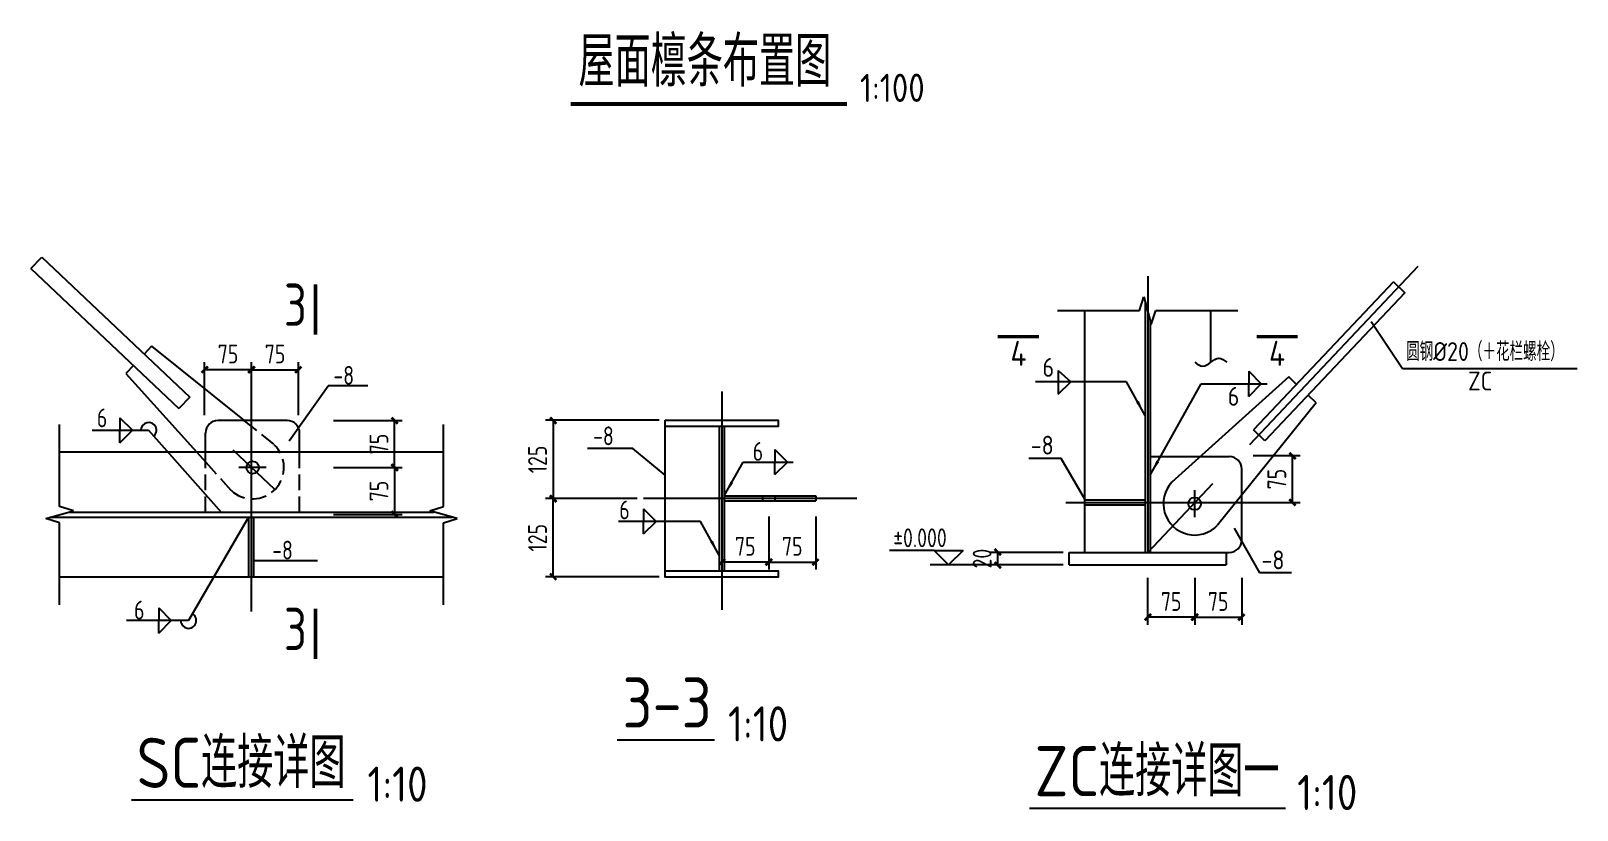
# Model space of a CAD drawing. Header units: millimetres. Extents: x 865974 to 875117, y 41124 to 44891.
# Drawn here: x 868189 to 868435.6, y 41268 to 41392.3 of the extents above; entities that cross this region are included whole.
import ezdxf
from ezdxf.enums import TextEntityAlignment as Align

# ---------------------------------------------------------------- set-up
doc = ezdxf.new("R2010")
doc.units = ezdxf.units.MM
doc.header["$LTSCALE"] = 1000
doc.header["$MEASUREMENT"] = 0
for name, pattern in [('2', [11.4, 9, -0.9, 0.6, -0.9]), ('DASH', [0.35, 0.25, -0.1]), ('DASHED', [117.236842, 78.157895, -39.078947]), ('DOTE', [2.42, 2, -0.2, 0.02, -0.2])]:
    doc.linetypes.add(name, pattern=pattern)
doc.layers.add('1', color=4, linetype='Continuous', lineweight=70)
for name, color, linetype in [('AXIS', 3, 'Continuous'), ('BEAM', 4, 'DASHED'), ('COLUMN', 9, 'Continuous'), ('D1', 112, 'Continuous'), ('DIM', 7, 'Continuous'), ('DOTE', 1, 'DOTE'), ('NUM', 7, 'Continuous'), ('OTHER', 2, 'Continuous'), ('Prof', 2, 'Continuous'), ('PUB_DIM', 3, 'Continuous'), ('PUB_TEXT', 7, 'Continuous'), ('尺寸标注', 7, 'Continuous'), ('文字', 7, 'Continuous'), ('焊缝标注', 3, 'Continuous'), ('轴线__点划线', 6, '2')]:
    doc.layers.add(name, color=color, linetype=linetype)
doc.styles.add('GBHZ', font='gbenor.shx', dxfattribs={"width": 0.9, "bigfont": 'gbcbig.shx'})
doc.dimstyles.new('Y10', dxfattribs={"dimscale": 0, "dimtxt": 3, "dimasz": 0.01, "dimexe": 1.2, "dimexo": 1, "dimgap": 1, "dimtad": 1, "dimdec": 0, "dimlfac": 10, "dimzin": 0, "dimdsep": 46, "dimtxsty": 'GBHZ', "dimblk1": 'DX', "dimblk2": 'DX', "dimsah": 1, "dimcen": 0.09, "dimdle": 1, "dimadec": 0, "dimazin": 0, "dimtfac": 1, "dimtdec": 0, "dimtix": 1, "dimtmove": 2, "dimatfit": 3, "dimldrblk": 'DX', "dimfxl": 0, "dimtolj": 1, "dimtzin": 0, "dimarcsym": 0})
doc.dimstyles.new('Y100', dxfattribs={"dimscale": 0, "dimtxt": 3, "dimasz": 0.01, "dimexe": 1.2, "dimexo": 2, "dimgap": 1, "dimtad": 1, "dimdec": 0, "dimlfac": 100, "dimzin": 0, "dimdsep": 46, "dimtxsty": 'GBHZ', "dimblk": 'DX', "dimcen": 0.09, "dimdle": 1, "dimclrd": 7, "dimclre": 7, "dimclrt": 7, "dimadec": 0, "dimazin": 0, "dimtfac": 1, "dimtdec": 0, "dimtix": 1, "dimtmove": 2, "dimatfit": 3, "dimldrblk": 'DX', "dimfxl": 0, "dimtolj": 1, "dimtzin": 0, "dimarcsym": 0})

# ---------------------------------------------------------------- blocks, each defined once
blk = doc.blocks.new('DX')
at = {"color": 0, "linetype": 'ByBlock', "const_width": 40}
blk.add_lwpolyline([(-54, -51), (46, 49)], dxfattribs=at)
blk = doc.blocks.new('*D155')
at = {"layer": 'Defpoints', "color": 0, "linetype": 'ByBlock', "ltscale": 0.8, "transparency": 16777216}
for p in [(868216.68, 41338.27), (868216.68, 41330.01), (868224.18, 41330.01)]:
    blk.add_point(p, dxfattribs=at)
at = {"layer": 'DIM', "color": 0, "linetype": 'ByBlock', "lineweight": -2, "ltscale": 0.8, "transparency": 16777216}
for p, q in [((868216.68, 41331.01), (868216.68, 41339.47)), ((868224.18, 41331.01), (868224.18, 41339.47)), ((868224.17, 41338.27), (868216.69, 41338.27))]:
    blk.add_line(p, q, dxfattribs=at)
at = {"layer": 'DIM', "color": 0, "linetype": 'ByBlock', "lineweight": -2, "ltscale": 0.8, "transparency": 16777216, "xscale": 0.01, "yscale": 0.01, "zscale": 0.01, "rotation": 180}
blk.add_blockref('DX', (868216.68, 41338.27), dxfattribs=at)
at = {"layer": 'DIM', "color": 0, "linetype": 'ByBlock', "lineweight": -2, "ltscale": 0.8, "transparency": 16777216, "xscale": 0.01, "yscale": 0.01, "zscale": 0.01}
blk.add_blockref('DX', (868224.18, 41338.27), dxfattribs=at)
at = {"layer": 'DIM', "color": 0, "linetype": 'ByBlock', "ltscale": 0.8, "transparency": 16777216, "insert": (868220.43, 41340.77), "char_height": 3, "attachment_point": 5, "style": 'GBHZ'}
blk.add_mtext('\\A1;75', dxfattribs=at)
blk = doc.blocks.new('*D156')
at = {"layer": 'Defpoints', "color": 0, "linetype": 'ByBlock', "ltscale": 0.8, "transparency": 16777216}
for p in [(868231.68, 41338.27), (868224.18, 41330.01), (868231.68, 41330.01)]:
    blk.add_point(p, dxfattribs=at)
at = {"layer": 'DIM', "color": 0, "linetype": 'ByBlock', "lineweight": -2, "ltscale": 0.8, "transparency": 16777216}
for p, q in [((868224.18, 41331.01), (868224.18, 41339.47)), ((868231.68, 41331.01), (868231.68, 41339.47)), ((868224.19, 41338.27), (868231.67, 41338.27))]:
    blk.add_line(p, q, dxfattribs=at)
at = {"layer": 'DIM', "color": 0, "linetype": 'ByBlock', "lineweight": -2, "ltscale": 0.8, "transparency": 16777216, "xscale": 0.01, "yscale": 0.01, "zscale": 0.01, "rotation": 180}
blk.add_blockref('DX', (868224.18, 41338.27), dxfattribs=at)
at = {"layer": 'DIM', "color": 0, "linetype": 'ByBlock', "lineweight": -2, "ltscale": 0.8, "transparency": 16777216, "xscale": 0.01, "yscale": 0.01, "zscale": 0.01}
blk.add_blockref('DX', (868231.68, 41338.27), dxfattribs=at)
at = {"layer": 'DIM', "color": 0, "linetype": 'ByBlock', "ltscale": 0.8, "transparency": 16777216, "insert": (868227.93, 41340.77), "char_height": 3, "attachment_point": 5, "style": 'GBHZ'}
blk.add_mtext('\\A1;75', dxfattribs=at)
blk = doc.blocks.new('*D157')
at = {"layer": 'Defpoints', "color": 0, "linetype": 'ByBlock', "ltscale": 0.8, "transparency": 16777216}
for p in [(868236.25, 41322.67), (868236.25, 41315.17), (868247, 41315.17)]:
    blk.add_point(p, dxfattribs=at)
at = {"layer": 'DIM', "color": 0, "linetype": 'ByBlock', "lineweight": -2, "ltscale": 0.8, "transparency": 16777216}
for p, q in [((868237.25, 41322.67), (868248.2, 41322.67)), ((868247, 41322.66), (868247, 41315.18)), ((868237.25, 41315.17), (868248.2, 41315.17))]:
    blk.add_line(p, q, dxfattribs=at)
at = {"layer": 'DIM', "color": 0, "linetype": 'ByBlock', "lineweight": -2, "ltscale": 0.8, "transparency": 16777216, "xscale": 0.01, "yscale": 0.01, "zscale": 0.01}
for p, rotation in [((868247, 41322.67), 90), ((868247, 41315.17), 270)]:
    blk.add_blockref('DX', p, dxfattribs=dict(at, rotation=rotation))
at = {"layer": 'DIM', "color": 0, "linetype": 'ByBlock', "ltscale": 0.8, "transparency": 16777216, "insert": (868244.5, 41318.92), "char_height": 3, "attachment_point": 5, "rotation": 90, "style": 'GBHZ'}
blk.add_mtext('\\A1;75', dxfattribs=at)
blk = doc.blocks.new('*D158')
at = {"layer": 'Defpoints', "color": 0, "linetype": 'ByBlock', "ltscale": 0.8, "transparency": 16777216}
for p in [(868236.25, 41330.17), (868247, 41330.17), (868236.25, 41322.67)]:
    blk.add_point(p, dxfattribs=at)
at = {"layer": 'DIM', "color": 0, "linetype": 'ByBlock', "lineweight": -2, "ltscale": 0.8, "transparency": 16777216}
for p, q in [((868237.25, 41330.17), (868248.2, 41330.17)), ((868247, 41322.68), (868247, 41330.16)), ((868237.25, 41322.67), (868248.2, 41322.67))]:
    blk.add_line(p, q, dxfattribs=at)
at = {"layer": 'DIM', "color": 0, "linetype": 'ByBlock', "lineweight": -2, "ltscale": 0.8, "transparency": 16777216, "xscale": 0.01, "yscale": 0.01, "zscale": 0.01}
for p, rotation in [((868247, 41330.17), 90), ((868247, 41322.67), 270)]:
    blk.add_blockref('DX', p, dxfattribs=dict(at, rotation=rotation))
at = {"layer": 'DIM', "color": 0, "linetype": 'ByBlock', "ltscale": 0.8, "transparency": 16777216, "insert": (868244.5, 41326.42), "char_height": 3, "attachment_point": 5, "rotation": 90, "style": 'GBHZ'}
blk.add_mtext('\\A1;75', dxfattribs=at)
blk = doc.blocks.new('*D151')
at = {"layer": 'Defpoints', "color": 0, "transparency": 16777216}
for p in [(868306.69, 41315.85), (868314.19, 41315.85), (868314.19, 41307.59)]:
    blk.add_point(p, dxfattribs=at)
at = {"layer": '尺寸标注', "color": 0, "lineweight": -2, "transparency": 16777216}
for p, q in [((868306.69, 41314.85), (868306.69, 41306.39)), ((868314.19, 41314.85), (868314.19, 41306.39)), ((868306.7, 41307.59), (868314.18, 41307.59))]:
    blk.add_line(p, q, dxfattribs=at)
at = {"layer": '尺寸标注', "color": 0, "lineweight": -2, "transparency": 16777216, "xscale": 0.01, "yscale": 0.01, "zscale": 0.01, "rotation": 180}
blk.add_blockref('DX', (868306.69, 41307.59), dxfattribs=at)
at = {"layer": '尺寸标注', "color": 0, "lineweight": -2, "transparency": 16777216, "xscale": 0.01, "yscale": 0.01, "zscale": 0.01}
blk.add_blockref('DX', (868314.19, 41307.59), dxfattribs=at)
at = {"layer": '尺寸标注', "color": 0, "transparency": 16777216, "insert": (868310.44, 41310.09), "char_height": 3, "attachment_point": 5, "style": 'GBHZ'}
blk.add_mtext('\\A1;75', dxfattribs=at)
blk = doc.blocks.new('*D152')
at = {"layer": 'Defpoints', "color": 0, "transparency": 16777216}
for p in [(868299.19, 41315.85), (868306.69, 41315.85), (868299.19, 41307.59)]:
    blk.add_point(p, dxfattribs=at)
at = {"layer": '尺寸标注', "color": 0, "lineweight": -2, "transparency": 16777216}
for p, q in [((868299.19, 41314.85), (868299.19, 41306.39)), ((868306.69, 41314.85), (868306.69, 41306.39)), ((868306.68, 41307.59), (868299.2, 41307.59))]:
    blk.add_line(p, q, dxfattribs=at)
at = {"layer": '尺寸标注', "color": 0, "lineweight": -2, "transparency": 16777216, "xscale": 0.01, "yscale": 0.01, "zscale": 0.01, "rotation": 180}
blk.add_blockref('DX', (868299.19, 41307.59), dxfattribs=at)
at = {"layer": '尺寸标注', "color": 0, "lineweight": -2, "transparency": 16777216, "xscale": 0.01, "yscale": 0.01, "zscale": 0.01}
blk.add_blockref('DX', (868306.69, 41307.59), dxfattribs=at)
at = {"layer": '尺寸标注', "color": 0, "transparency": 16777216, "insert": (868302.94, 41310.09), "char_height": 3, "attachment_point": 5, "style": 'GBHZ'}
blk.add_mtext('\\A1;75', dxfattribs=at)
blk = doc.blocks.new('_ARROW')
blk.add_solid([(0, 0), (-1, 0.1), (-1, -0.1)])
blk = doc.blocks.new('*D136')
at = {"layer": 'Defpoints', "color": 0, "transparency": 16777216}
for p in [(868290.19, 41330.2), (868272.3, 41317.71), (868286.69, 41317.71)]:
    blk.add_point(p, dxfattribs=at)
at = {"layer": 'DIM', "color": 0, "lineweight": -2, "transparency": 16777216}
for p, q in [((868289.19, 41330.2), (868271.1, 41330.2)), ((868272.3, 41330.19), (868272.3, 41317.72)), ((868285.69, 41317.71), (868271.1, 41317.71))]:
    blk.add_line(p, q, dxfattribs=at)
at = {"layer": 'DIM', "color": 0, "lineweight": -2, "transparency": 16777216, "xscale": 0.01, "yscale": 0.01, "zscale": 0.01}
for p, rotation in [((868272.3, 41330.2), 90), ((868272.3, 41317.71), 270)]:
    blk.add_blockref('DX', p, dxfattribs=dict(at, rotation=rotation))
at = {"layer": 'DIM', "color": 0, "transparency": 16777216, "insert": (868269.8, 41323.96), "char_height": 3, "attachment_point": 5, "rotation": 90, "style": 'GBHZ'}
blk.add_mtext('\\A1;125', dxfattribs=at)
blk = doc.blocks.new('*D120')
at = {"layer": 'Defpoints', "color": 0, "transparency": 16777216}
for p in [(868272.3, 41317.71), (868286.69, 41317.71), (868290.19, 41305.22)]:
    blk.add_point(p, dxfattribs=at)
at = {"layer": 'DIM', "color": 0, "lineweight": -2, "transparency": 16777216}
for p, q in [((868285.69, 41317.71), (868271.1, 41317.71)), ((868272.3, 41305.23), (868272.3, 41317.7)), ((868289.19, 41305.22), (868271.1, 41305.22))]:
    blk.add_line(p, q, dxfattribs=at)
at = {"layer": 'DIM', "color": 0, "lineweight": -2, "transparency": 16777216, "xscale": 0.01, "yscale": 0.01, "zscale": 0.01}
for p, rotation in [((868272.3, 41317.71), 90), ((868272.3, 41305.22), 270)]:
    blk.add_blockref('DX', p, dxfattribs=dict(at, rotation=rotation))
at = {"layer": 'DIM', "color": 0, "transparency": 16777216, "insert": (868269.8, 41311.47), "char_height": 3, "attachment_point": 5, "rotation": 90, "style": 'GBHZ'}
blk.add_mtext('\\A1;125', dxfattribs=at)
blk = doc.blocks.new('*D121')
at = {"layer": 'Defpoints', "color": 0, "linetype": 'ByBlock', "transparency": 16777216}
for p in [(868381.99, 41324.57), (868390.25, 41324.57), (868381.99, 41317.07)]:
    blk.add_point(p, dxfattribs=at)
at = {"layer": 'DIM', "color": 7, "linetype": 'ByBlock', "lineweight": -2, "transparency": 16777216}
for p, q in [((868383.99, 41324.57), (868391.45, 41324.57)), ((868390.25, 41317.08), (868390.25, 41324.56)), ((868383.99, 41317.07), (868391.45, 41317.07))]:
    blk.add_line(p, q, dxfattribs=at)
at = {"layer": 'DIM', "color": 7, "linetype": 'ByBlock', "lineweight": -2, "transparency": 16777216, "xscale": 0.01, "yscale": 0.01, "zscale": 0.01}
for p, rotation in [((868390.25, 41324.57), 90), ((868390.25, 41317.07), 270)]:
    blk.add_blockref('DX', p, dxfattribs=dict(at, rotation=rotation))
at = {"layer": 'DIM', "color": 7, "linetype": 'ByBlock', "transparency": 16777216, "insert": (868387.75, 41320.82), "char_height": 3, "attachment_point": 5, "rotation": 90, "style": 'GBHZ'}
blk.add_mtext('\\A1;75', dxfattribs=at)
blk = doc.blocks.new('*D122')
at = {"layer": 'Defpoints', "color": 0, "linetype": 'ByBlock', "transparency": 16777216}
for p in [(868367.14, 41307.06), (868374.64, 41307.06), (868367.14, 41298.8)]:
    blk.add_point(p, dxfattribs=at)
at = {"layer": 'DIM', "color": 7, "linetype": 'ByBlock', "lineweight": -2, "transparency": 16777216}
for p, q in [((868367.14, 41305.06), (868367.14, 41297.6)), ((868374.64, 41305.06), (868374.64, 41297.6)), ((868374.63, 41298.8), (868367.15, 41298.8))]:
    blk.add_line(p, q, dxfattribs=at)
at = {"layer": 'DIM', "color": 7, "linetype": 'ByBlock', "lineweight": -2, "transparency": 16777216, "xscale": 0.01, "yscale": 0.01, "zscale": 0.01, "rotation": 180}
blk.add_blockref('DX', (868367.14, 41298.8), dxfattribs=at)
at = {"layer": 'DIM', "color": 7, "linetype": 'ByBlock', "lineweight": -2, "transparency": 16777216, "xscale": 0.01, "yscale": 0.01, "zscale": 0.01}
blk.add_blockref('DX', (868374.64, 41298.8), dxfattribs=at)
at = {"layer": 'DIM', "color": 7, "linetype": 'ByBlock', "transparency": 16777216, "insert": (868370.89, 41301.3), "char_height": 3, "attachment_point": 5, "style": 'GBHZ'}
blk.add_mtext('\\A1;75', dxfattribs=at)
blk = doc.blocks.new('*D123')
at = {"layer": 'Defpoints', "color": 0, "linetype": 'ByBlock', "transparency": 16777216}
for p in [(868374.64, 41307.06), (868382.14, 41307.06), (868382.14, 41298.8)]:
    blk.add_point(p, dxfattribs=at)
at = {"layer": 'DIM', "color": 7, "linetype": 'ByBlock', "lineweight": -2, "transparency": 16777216}
for p, q in [((868374.64, 41305.06), (868374.64, 41297.6)), ((868382.14, 41305.06), (868382.14, 41297.6)), ((868374.65, 41298.8), (868382.13, 41298.8))]:
    blk.add_line(p, q, dxfattribs=at)
at = {"layer": 'DIM', "color": 7, "linetype": 'ByBlock', "lineweight": -2, "transparency": 16777216, "xscale": 0.01, "yscale": 0.01, "zscale": 0.01, "rotation": 180}
blk.add_blockref('DX', (868374.64, 41298.8), dxfattribs=at)
at = {"layer": 'DIM', "color": 7, "linetype": 'ByBlock', "lineweight": -2, "transparency": 16777216, "xscale": 0.01, "yscale": 0.01, "zscale": 0.01}
blk.add_blockref('DX', (868382.14, 41298.8), dxfattribs=at)
at = {"layer": 'DIM', "color": 7, "linetype": 'ByBlock', "transparency": 16777216, "insert": (868378.39, 41301.3), "char_height": 3, "attachment_point": 5, "style": 'GBHZ'}
blk.add_mtext('\\A1;75', dxfattribs=at)
blk = doc.blocks.new('*D124')
at = {"layer": 'Defpoints', "color": 0, "transparency": 16777216}
for p in [(868343.23, 41309.14), (868354.64, 41309.14), (868354.64, 41307.14)]:
    blk.add_point(p, dxfattribs=at)
at = {"layer": 'DIM', "color": 0, "lineweight": -2, "transparency": 16777216}
for p, q in [((868353.64, 41309.14), (868342.03, 41309.14)), ((868343.23, 41309.15), (868343.23, 41309.16)), ((868343.23, 41307.14), (868343.23, 41309.14)), ((868353.64, 41307.14), (868342.03, 41307.14)), ((868343.23, 41307.13), (868343.23, 41307.12))]:
    blk.add_line(p, q, dxfattribs=at)
at = {"layer": 'DIM', "color": 0, "lineweight": -2, "transparency": 16777216, "xscale": 0.01, "yscale": 0.01, "zscale": 0.01}
for p, rotation in [((868343.23, 41309.14), 270), ((868343.23, 41307.14), 90)]:
    blk.add_blockref('DX', p, dxfattribs=dict(at, rotation=rotation))
at = {"layer": 'DIM', "color": 0, "transparency": 16777216, "insert": (868340.73, 41308.14), "char_height": 3, "attachment_point": 5, "rotation": 90, "style": 'GBHZ'}
blk.add_mtext('\\A1;20', dxfattribs=at)

msp = doc.modelspace()

# ---------------------------------------------------------------- linework, layer by layer
at = {"const_width": 0.667}
msp.add_lwpolyline([(868275.08, 41380.643), (868319.17, 41380.643)], dxfattribs=at)
at = {"layer": '1', "color": 2, "const_width": 0.6, "elevation": 0.002}
for points in [[(868234.371, 41351.867), (868234.371, 41343.842)], [(868234.371, 41300.163), (868234.371, 41292.138)]]:
    msp.add_lwpolyline(points, dxfattribs=at)
at = {"layer": 'AXIS'}
for p, q in [((868402.791, 41345.949), (868407.791, 41338.464)), ((868407.791, 41338.464), (868435.646, 41338.464)), ((868230.193, 41326.931, -0.088), (868236.38, 41335.703, -0.088)), ((868242.716, 41335.703, -0.088), (868236.38, 41335.703, -0.088)), ((868285.006, 41325.699), (868277.778, 41325.699)), ((868290.187, 41321.444), (868285.006, 41325.699)), ((868353.323, 41324.124), (868348.18, 41324.124)), ((868357.143, 41317.644), (868353.323, 41324.124)), ((868380.914, 41313.007), (868384.958, 41305.856)), ((868390.101, 41305.856), (868384.958, 41305.856))]:
    msp.add_line(p, q, dxfattribs=at)
at = {"layer": 'BEAM', "linetype": 'DASH', "ltscale": 0.01}
for p, q in [((868223.023, 41330.132, -0.088), (868227.783, 41326.301, -0.088)), ((868216.848, 41315.568, -0.088), (868216.848, 41325.042, -0.088)), ((868231.848, 41315.568, -0.088), (868231.848, 41325.036, -0.088)), ((868216.868, 41323.523, -0.088), (868220.913, 41319.035, -0.088))]:
    msp.add_line(p, q, dxfattribs=at)
msp.add_arc((868224.348, 41322.668, -0.088), 5, 226.606, 46.606, dxfattribs=at)
at = {"layer": 'COLUMN', "color": 2}
for p, q in [((868188.981, 41354.386, -0.088), (868190.699, 41356.203, -0.088)), ((868190.699, 41356.203, -0.088), (868214.307, 41333.882, -0.088)), ((868188.981, 41354.386, -0.088), (868212.59, 41332.065, -0.088)), ((868406.361, 41352.271), (868384.04, 41328.662)), ((868406.361, 41352.271), (868408.177, 41350.553)), ((868366.743, 41349.087), (868366.743, 41309.136)), ((868408.177, 41350.553), (868385.856, 41326.945)), ((868357.143, 41309.136), (868357.143, 41347.694)), ((868367.543, 41346.154), (868367.543, 41309.136)), ((868377.143, 41347.694), (868377.143, 41339.401)), ((868208.243, 41342.023, -0.088), (868207.041, 41340.752, -0.088)), ((868208.243, 41342.023, -0.088), (868222.999, 41330.151, -0.088)), ((868205.323, 41338.935, -0.088), (868204.121, 41337.663, -0.088)), ((868204.121, 41337.663, -0.088), (868216.863, 41323.528, -0.088)), ((868389.638, 41337.131), (868371.01, 41320.339)), ((868390.91, 41335.929), (868389.638, 41337.131)), ((868214.307, 41333.882, -0.088), (868212.59, 41332.065, -0.088)), ((868393.998, 41333.009), (868392.726, 41334.211)), ((868393.998, 41333.009), (868378.276, 41313.469)), ((868229.848, 41330.168, -0.088), (868218.848, 41330.168, -0.088)), ((868290.187, 41306.195), (868290.187, 41329.204)), ((868298.787, 41329.204), (868298.787, 41306.195)), ((868299.587, 41329.204), (868299.587, 41306.195)), ((868216.848, 41325.042, -0.088), (868216.848, 41328.168, -0.088)), ((868231.848, 41325.074, -0.088), (868231.848, 41328.168, -0.088)), ((868385.856, 41326.945), (868384.04, 41328.662)), ((868193.558, 41325.168, -0.088), (868216.848, 41325.168, -0.088)), ((868216.848, 41325.168, -0.088), (868231.848, 41325.168, -0.088)), ((868231.848, 41325.168, -0.088), (868254.808, 41325.168, -0.088)), ((868367.543, 41324.404), (868380.143, 41324.404)), ((868382.143, 41311.136), (868382.143, 41322.404)), ((868299.587, 41318.148), (868314.187, 41318.148)), ((868299.587, 41317.348), (868314.187, 41317.348)), ((868305.687, 41318.148), (868305.687, 41317.348)), ((868307.687, 41318.148), (868307.687, 41317.348)), ((868314.187, 41318.148), (868314.187, 41317.348)), ((868357.143, 41317.504), (868366.743, 41317.504)), ((868357.143, 41316.704), (868366.743, 41316.704)), ((868192.165, 41314.768, -0.088), (868256.202, 41314.768, -0.088)), ((868195.098, 41315.568, -0.088), (868253.268, 41315.568, -0.088)), ((868223.748, 41305.168, -0.088), (868223.748, 41314.768, -0.088)), ((868224.548, 41305.168, -0.088), (868224.548, 41314.768, -0.088)), ((868354.643, 41307.136), (868354.643, 41309.136)), ((868354.643, 41309.136), (868379.643, 41309.136)), ((868379.643, 41309.136), (868380.143, 41309.136)), ((868379.643, 41309.136), (868379.643, 41307.136)), ((868354.643, 41307.136), (868379.643, 41307.136)), ((868254.808, 41305.168, -0.088), (868193.558, 41305.168, -0.088))]:
    msp.add_line(p, q, dxfattribs=at)
for points in [[(868290.187, 41330.204), (868308.187, 41330.204), (868308.187, 41329.204), (868290.187, 41329.204)], [(868290.187, 41306.195), (868308.187, 41306.195), (868308.187, 41305.195), (868290.187, 41305.195)]]:
    msp.add_lwpolyline(points, close=True, dxfattribs=at)
for centre in [(868224.348, 41322.668, -0.088), (868374.643, 41316.904)]:
    msp.add_circle(centre, 1, dxfattribs=at)
for centre, radius, start, end in [((868218.848, 41328.168, -0.088), 2, 90, 180), ((868229.848, 41328.168, -0.088), 2, 0, 90), ((868380.143, 41322.404), 2, 0, 90), ((868374.643, 41316.904), 5, 136.606, 316.606), ((868380.143, 41311.136), 2, 270, 0)]:
    msp.add_arc(centre, radius, start, end, dxfattribs=at)
at = {"layer": 'D1'}
for p, q in [((868333.087, 41309.44), (868325.971, 41309.44)), ((868333.087, 41309.44), (868335.391, 41307.136)), ((868333.087, 41309.44), (868337.695, 41309.44)), ((868337.695, 41309.44), (868335.391, 41307.136))]:
    msp.add_line(p, q, dxfattribs=at)
msp.add_lwpolyline([(868342.231, 41307.136), (868332.445, 41307.136)], dxfattribs=at)
at = {"layer": 'DIM'}
msp.add_line((868234.69, 41307.803), (868224.548, 41307.803, -0.088), dxfattribs=at)
at = {"layer": 'DOTE', "linetype": 'DOTE', "ltscale": 0.02}
for p, q in [((868299.187, 41334.769), (868299.187, 41299.99)), ((868224.183, 41299.688, -0.088), (868224.183, 41331.958, -0.088)), ((868221.19, 41325.499, -0.088), (868227.817, 41319.233, -0.088)), ((868226.523, 41322.668, -0.088), (868222.173, 41322.668, -0.088)), ((868320.767, 41317.713), (868286.691, 41317.713))]:
    msp.add_line(p, q, dxfattribs=at)
at = {"layer": 'OTHER'}
for p, q in [((868365.823, 41347.694), (868366.523, 41349.894)), ((868366.523, 41349.894), (868367.723, 41345.494)), ((868352.743, 41347.694), (868365.823, 41347.694)), ((868367.723, 41345.494), (868368.423, 41347.694)), ((868368.423, 41347.694), (868381.503, 41347.694)), ((868193.558, 41316.448, -0.088), (868193.558, 41329.528, -0.088)), ((868254.808, 41316.448, -0.088), (868254.808, 41329.528, -0.088)), ((868195.758, 41315.748, -0.088), (868193.558, 41316.448, -0.088)), ((868252.608, 41315.748, -0.088), (868254.808, 41316.448, -0.088)), ((868191.358, 41314.548, -0.088), (868195.758, 41315.748, -0.088)), ((868193.558, 41313.848, -0.088), (868191.358, 41314.548, -0.088)), ((868257.008, 41314.548, -0.088), (868252.608, 41315.748, -0.088)), ((868254.808, 41313.848, -0.088), (868257.008, 41314.548, -0.088)), ((868193.558, 41300.768, -0.088), (868193.558, 41313.848, -0.088)), ((868254.808, 41300.768, -0.088), (868254.808, 41313.848, -0.088))]:
    msp.add_line(p, q, dxfattribs=at)
at = {"layer": 'Prof'}
msp.add_spline([(868374.666, 41339.462), (868375.945, 41338.822), (868377.225, 41339.462), (868378.504, 41340.102), (868379.783, 41339.462)], degree=3, dxfattribs=at)
at = {"layer": 'PUB_DIM', "const_width": 0.5}
for points in [[(868349.8, 41343.53), (868343.233, 41343.53)], [(868391.095, 41343.53), (868384.528, 41343.53)]]:
    msp.add_lwpolyline(points, dxfattribs=at)
at = {"layer": '文字', "color": 6, "const_width": 0.32, "elevation": 0.088}
msp.add_lwpolyline([(868282.498, 41279.235), (868298.04, 41279.235)], dxfattribs=at)
at = {"layer": '文字', "color": 6, "const_width": 0.32}
for points in [[(868204.983, 41269.62), (868240.44, 41269.62)], [(868348.241, 41268.295), (868389.155, 41268.295)]]:
    msp.add_lwpolyline(points, dxfattribs=at)
at = {"layer": '焊缝标注'}
for p, q in [((868363.743, 41336.354), (868349.257, 41336.354)), ((868352.868, 41338.154), (868354.868, 41336.354)), ((868352.868, 41338.154), (868352.868, 41334.354)), ((868352.868, 41334.354), (868354.868, 41336.354)), ((868366.743, 41330.954), (868363.743, 41336.354)), ((868383.259, 41338.015), (868383.259, 41336.015)), ((868383.259, 41338.015), (868385.259, 41336.015)), ((868367.543, 41321.474), (868375.676, 41336.015)), ((868375.676, 41336.015), (868386.19, 41336.015)), ((868383.259, 41334.015), (868383.259, 41336.015)), ((868383.259, 41334.015), (868385.259, 41336.015)), ((868203.186, 41330.602, -0.088), (868203.186, 41328.602, -0.088)), ((868203.186, 41330.602, -0.088), (868205.186, 41328.602, -0.088)), ((868198.742, 41328.602, -0.088), (868207.765, 41328.602, -0.088)), ((868203.186, 41326.602, -0.088), (868203.186, 41328.602, -0.088)), ((868203.186, 41326.602, -0.088), (868205.186, 41328.602, -0.088)), ((868207.765, 41328.602, -0.088), (868219.319, 41315.568, -0.088)), ((868307.678, 41325.548), (868307.678, 41323.548)), ((868307.678, 41325.548), (868309.678, 41323.548)), ((868299.587, 41318.148), (868302.587, 41323.548)), ((868302.587, 41323.548), (868310.608, 41323.548)), ((868307.678, 41321.548), (868307.678, 41323.548)), ((868307.678, 41321.548), (868309.678, 41323.548)), ((868223.705, 41314.768, -0.088), (868214.117, 41298.272, -0.088)), ((868295.787, 41314.082), (868282.712, 41314.082)), ((868286.733, 41316.082), (868286.733, 41314.082)), ((868286.733, 41316.082), (868288.733, 41314.082)), ((868286.733, 41312.082), (868286.733, 41314.082)), ((868286.733, 41312.082), (868288.733, 41314.082)), ((868298.787, 41308.682), (868295.787, 41314.082)), ((868209.364, 41300.272, -0.088), (868209.364, 41298.272, -0.088)), ((868209.364, 41300.272, -0.088), (868211.364, 41298.272, -0.088)), ((868214.117, 41298.272, -0.088), (868204.207, 41298.272, -0.088)), ((868209.364, 41296.272, -0.088), (868209.364, 41298.272, -0.088)), ((868209.364, 41296.272, -0.088), (868211.364, 41298.272, -0.088))]:
    msp.add_line(p, q, dxfattribs=at)
for centre, start, end in [((868207.765, 41328.602, -0.088), 308.27546, 180), ((868214.117, 41298.272, -0.088), 180, 59.57139)]:
    msp.add_arc(centre, 1.25, start, end, dxfattribs=at)
at = {"layer": '轴线__点划线'}
for p, q in [((868410.227, 41354.705), (868383.382, 41326.312)), ((868367.143, 41353.206), (868367.143, 41309.136)), ((868377.473, 41320.062), (868367.143, 41309.136)), ((868374.643, 41314.729), (868374.643, 41319.079)), ((868354.061, 41317.069), (868383.933, 41317.069))]:
    msp.add_line(p, q, dxfattribs=at)

# ---------------------------------------------------------------- block references
at = {"layer": '焊缝标注'}
for p, xscale, yscale, zscale, rotation in [((868366.743, 41330.954), 2.500000000019729, 2.500000000019729, 2.500000000019729, 299.0546041027052), ((868367.543, 41321.474), -2.500000000019729, 2.5, 2.5, 60.94539589729485), ((868299.587, 41318.148), -2.499999999793585, 2.5, 2.5, 60.94539590662404), ((868298.787, 41308.682), 2.499999999793584, 2.499999999793584, 2.499999999793584, 299.054604093376)]:
    msp.add_blockref('_ARROW', p, dxfattribs=dict(at, xscale=xscale, yscale=yscale, zscale=zscale, rotation=rotation))

# ---------------------------------------------------------------- texts
at = {"ltscale": 2, "style": 'GBHZ'}
msp.add_text('1:100', height=4.5, rotation=0.20444, dxfattribs=at).set_placement((868321.246, 41380.948))
at = {"layer": 'AXIS', "color": 0, "style": 'GBHZ', "width": 0.9}
for s, height, p in [('3', 6.75, (868229.36, 41345.248, 0.007)), ('-8', 3, (868237.237, 41335.863, -0.088)), ('6', 3, (868199.499, 41329.094, -0.088)), ('-8', 3, (868278.664, 41326.214)), ('6', 3, (868304.135, 41323.74)), ('6', 3, (868282.852, 41314.408)), ('-8', 3, (868227.47, 41308.003, -0.088)), ('6', 3, (868205.436, 41298.436, -0.088)), ('3', 6.75, (868229.36, 41293.545, 0.007))]:
    msp.add_text(s, height=height, dxfattribs=at).set_placement(p)
at = {"layer": 'D1', "style": 'GBHZ', "width": 0.9}
msp.add_text('%%P0.000', height=3, dxfattribs=at).set_placement((868326.543, 41309.958))
at = {"layer": 'NUM', "style": 'GBHZ'}
msp.add_text('屋面檩条布置图', height=8, dxfattribs=at).set_placement((868276.335, 41383.416))
at = {"layer": 'PUB_DIM', "style": 'GBHZ'}
for p in [(868346.534, 41340.888), (868387.783, 41340.888)]:
    msp.add_text('4', height=4, dxfattribs=at).set_placement(p, align=Align.MIDDLE)
at = {"layer": 'PUB_TEXT', "style": 'GBHZ'}
for s, p in [('圆钢%%C20（＋花栏螺栓）', (868408.37, 41339.662)), ('6', (868350.363, 41337.139)), ('ZC', (868418.252, 41334.955)), ('6', (868379.918, 41332.524)), ('-8', (868348.479, 41324.734)), ('-8', (868385.296, 41306.432))]:
    msp.add_text(s, height=3, dxfattribs=at).set_placement(p)
at = {"layer": '文字', "color": 6, "style": 'GBHZ'}
for s, height, p in [('3-3', 8, (868283.361, 41281.187, 0.088)), ('1:10', 5.6, (868300.195, 41278.979, 0.088)), ('SC连接详图', 8, (868205.847, 41271.572)), ('ZC连接详图一', 8, (868349.104, 41270.246)), ('1:10', 5.6, (868242.671, 41269.365)), ('1:10', 5.6, (868390.999, 41268.039))]:
    msp.add_text(s, height=height, dxfattribs=at).set_placement(p)

# ---------------------------------------------------------------- dimensions: what is measured, and where the dimension line sits
at = {"layer": 'DIM', "color": 0, "linetype": 'ByBlock', "ltscale": 0.8}
for base, p1, p2, angle, picture, middle in [((868216.683, 41338.272, -0.088), (868224.183, 41330.012, -0.088), (868216.683, 41330.012, -0.088), 180, '*D155', (868220.433, 41340.772, -0.088)), ((868247.001, 41330.168, -0.088), (868236.248, 41322.668, -0.088), (868236.248, 41330.168, -0.088), 90, '*D158', (868244.501, 41326.418, -0.088)), ((868247.001, 41315.168, -0.088), (868236.248, 41322.668, -0.088), (868236.248, 41315.168, -0.088), 90, '*D157', (868244.501, 41318.918, -0.088))]:
    dim = msp.add_linear_dim(base=base, p1=p1, p2=p2, angle=angle, dimstyle='Y10', override={"dimscale": 1}, dxfattribs=at)
    dim.commit()
    dim.dimension.update_dxf_attribs({"geometry": picture, "text_midpoint": middle})
dim = msp.add_linear_dim(base=(868231.683, 41338.272, -0.088), p1=(868224.183, 41330.012, -0.088), p2=(868231.683, 41330.012, -0.088), dimstyle='Y10', override={"dimscale": 1}, dxfattribs=at)
dim.commit()
dim.dimension.update_dxf_attribs({"geometry": '*D156', "text_midpoint": (868227.933, 41340.772, -0.088)})
at = {"layer": 'DIM', "color": 0}
for p1, angle, picture, middle in [((868290.187, 41330.204), 90, '*D136', (868269.796, 41323.958)), ((868290.187, 41305.223), 270, '*D120', (868269.796, 41311.468))]:
    dim = msp.add_linear_dim(base=(868272.296, 41317.713), p1=p1, p2=(868286.691, 41317.713), angle=angle, dimstyle='Y10', override={"dimscale": 1}, dxfattribs=at)
    dim.commit()
    dim.dimension.update_dxf_attribs({"geometry": picture, "text_midpoint": middle})
at = {"layer": 'DIM', "color": 6, "linetype": 'ByBlock'}
dim = msp.add_linear_dim(base=(868390.247, 41324.569), p1=(868381.987, 41317.069), p2=(868381.987, 41324.569), angle=90, dimstyle='Y100', override={"dimscale": 1, "dimlfac": 10, "dimtxsty": 'GBHZ'}, dxfattribs=at)
dim.commit()
dim.dimension.update_dxf_attribs({"geometry": '*D121', "text_midpoint": (868387.747, 41320.819)})
at = {"layer": 'DIM'}
dim = msp.add_linear_dim(base=(868343.231, 41309.136), p1=(868354.643, 41307.136), p2=(868354.643, 41309.136), angle=90, dimstyle='Y10', override={"dimscale": 1}, dxfattribs=at)
dim.commit()
dim.dimension.update_dxf_attribs({"geometry": '*D124', "text_midpoint": (868340.731, 41308.136)})
at = {"layer": 'DIM', "color": 6, "linetype": 'ByBlock'}
for base, p2, picture, middle in [((868367.143, 41298.796), (868367.143, 41307.056), '*D122', (868370.893, 41301.296)), ((868382.143, 41298.796), (868382.143, 41307.056), '*D123', (868378.393, 41301.296))]:
    dim = msp.add_linear_dim(base=base, p1=(868374.643, 41307.056), p2=p2, dimstyle='Y100', override={"dimscale": 1, "dimlfac": 10, "dimtxsty": 'GBHZ'}, dxfattribs=at)
    dim.commit()
    dim.dimension.update_dxf_attribs({"geometry": picture, "text_midpoint": middle})
at = {"layer": '尺寸标注', "color": 0}
for base, p2, picture, middle in [((868299.187, 41307.588), (868299.187, 41315.848), '*D152', (868302.937, 41310.088)), ((868314.187, 41307.588), (868314.187, 41315.848), '*D151', (868310.437, 41310.088))]:
    dim = msp.add_linear_dim(base=base, p1=(868306.687, 41315.848), p2=p2, dimstyle='Y10', override={"dimscale": 1}, dxfattribs=at)
    dim.commit()
    dim.dimension.update_dxf_attribs({"geometry": picture, "text_midpoint": middle})

doc.saveas('drawing.dxf')
